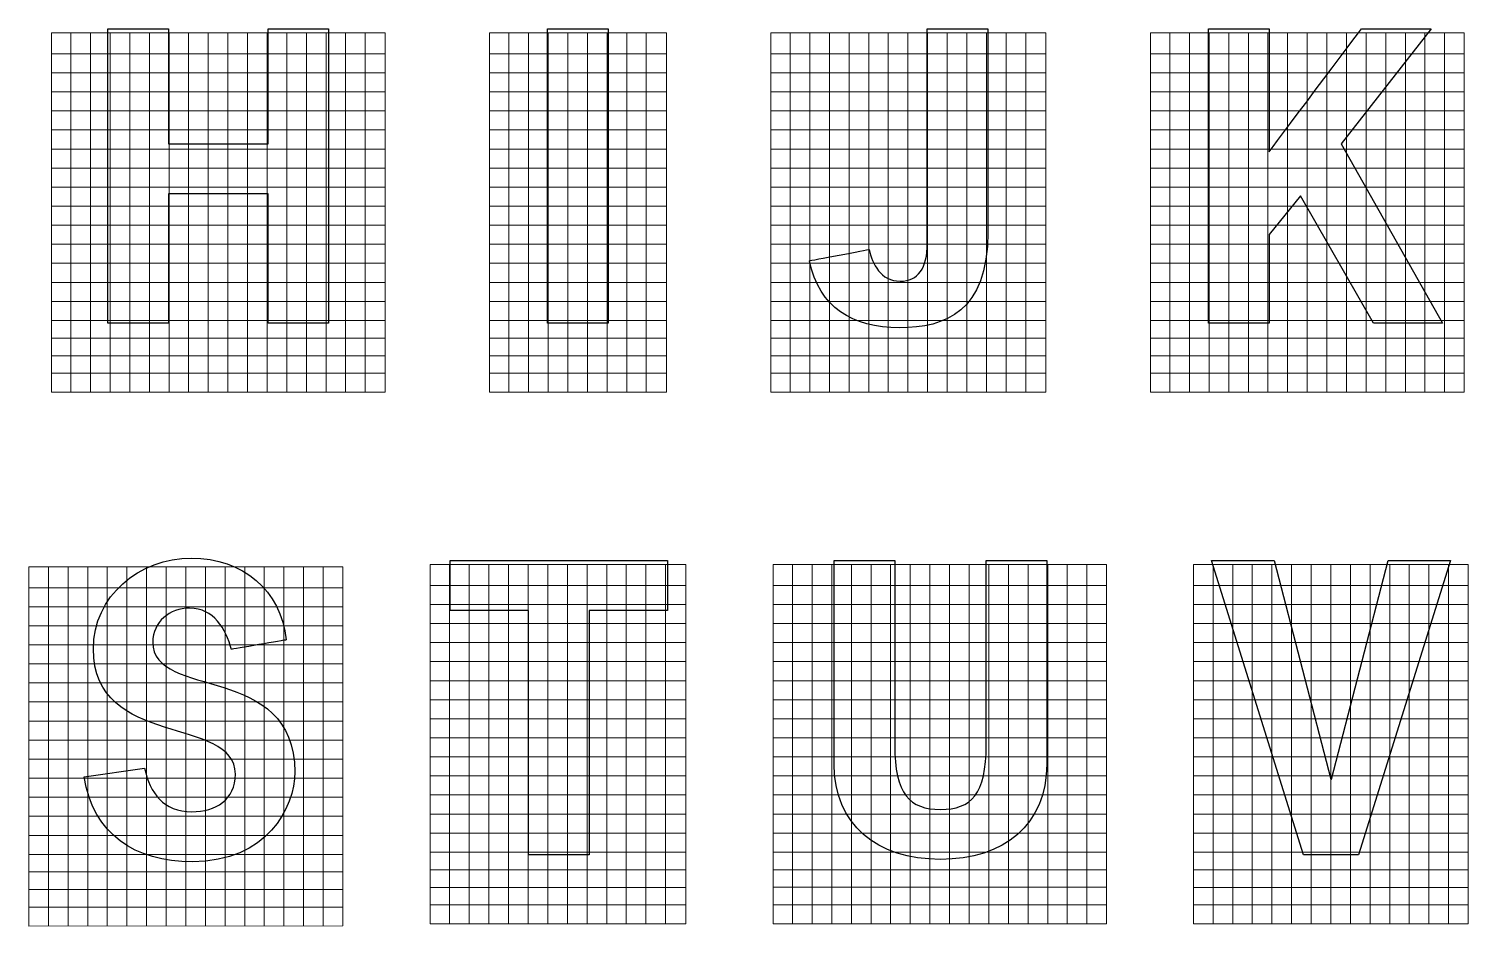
# Model space of a CAD drawing. Header units: millimetres. Extents: x -151 to 61, y -52 to 122.
# Drawn here: x -8.9 to 60.1, y 79.3 to 122.3 of the extents above; entities that cross this region are included whole.
import ezdxf

# ---------------------------------------------------------------- set-up
doc = ezdxf.new("R2010")
doc.units = ezdxf.units.MM
doc.header["$MEASUREMENT"] = 0
doc.layers.add('ESQUEMA', color=7, linetype='Continuous')

msp = doc.modelspace()

# ---------------------------------------------------------------- linework, layer by layer
at = {"layer": 'ESQUEMA', "color": 154, "lineweight": 20}
for points in [[(8.1986, 104.9139), (8.1986, 104.9139), (8.1986, 122.1369), (8.1986, 122.1369), (8.1986, 122.1369), (8.1986, 122.1369), (-7.7942, 122.1369), (-7.7942, 122.1369), (-7.7942, 122.1369), (-7.7942, 122.1369), (-7.7942, 104.9129), (-7.7942, 104.9129), (-7.7942, 104.9129), (-7.7942, 104.9129), (8.1986, 104.9139), (8.1986, 104.9139)], [(21.6845, 104.9139), (21.6845, 104.9139), (21.6845, 122.1369), (21.6845, 122.1369), (21.6845, 122.1369), (21.6845, 122.1369), (13.2009, 122.1369), (13.2009, 122.1369), (13.2009, 122.1369), (13.2009, 122.1369), (13.2009, 104.9129), (13.2009, 104.9129), (13.2009, 104.9129), (13.2009, 104.9129), (21.6845, 104.9139), (21.6845, 104.9139)], [(39.8766, 104.9139), (39.8766, 104.9139), (39.8766, 122.1369), (39.8766, 122.1369), (39.8766, 122.1369), (39.8766, 122.1369), (26.682, 122.1369), (26.682, 122.1369), (26.682, 122.1369), (26.682, 122.1369), (26.682, 104.9129), (26.682, 104.9129), (26.682, 104.9129), (26.682, 104.9129), (39.8766, 104.9139), (39.8766, 104.9139)], [(59.9264, 104.9139), (59.9264, 104.9139), (59.9264, 122.1369), (59.9264, 122.1369), (59.9264, 122.1369), (59.9264, 122.1369), (44.879, 122.1369), (44.879, 122.1369), (44.879, 122.1369), (44.879, 122.1369), (44.879, 104.9129), (44.879, 104.9129), (44.879, 104.9129), (44.879, 104.9129), (59.9264, 104.9139), (59.9264, 104.9139)], [(22.6164, 79.4207), (22.6164, 79.4207), (22.6164, 96.6437), (22.6164, 96.6437), (22.6164, 96.6437), (22.6164, 96.6437), (10.3605, 96.6437), (10.3605, 96.6437), (10.3605, 96.6437), (10.3605, 96.6437), (10.3605, 79.4197), (10.3605, 79.4197), (10.3605, 79.4197), (10.3605, 79.4197), (22.6164, 79.4207), (22.6164, 79.4207)], [(42.777, 79.424), (42.777, 79.424), (42.777, 96.6445), (42.777, 96.6445), (42.777, 96.6445), (42.777, 96.6445), (26.7941, 96.6445), (26.7941, 96.6445), (26.7941, 96.6445), (26.7941, 96.6445), (26.7941, 79.4205), (26.7941, 79.4205), (26.7941, 79.4205), (26.7941, 79.4205), (42.777, 79.424), (42.777, 79.424)], [(60.1145, 79.4207), (60.1145, 79.4207), (60.1145, 96.6437), (60.1145, 96.6437), (60.1145, 96.6437), (60.1145, 96.6437), (46.9495, 96.6437), (46.9495, 96.6437), (46.9495, 96.6437), (46.9495, 96.6437), (46.9495, 79.4197), (46.9495, 79.4197), (46.9495, 79.4197), (46.9495, 79.4197), (60.1145, 79.4207), (60.1145, 79.4207)], [(6.1826, 79.3151), (6.1826, 79.3151), (6.1826, 96.5356), (6.1826, 96.5356), (6.1826, 96.5356), (6.1826, 96.5356), (-8.8708, 96.5356), (-8.8708, 96.5356), (-8.8708, 96.5356), (-8.8708, 96.5356), (-8.8715, 79.3116), (-8.8715, 79.3116), (-8.8715, 79.3116), (-8.8715, 79.3116), (6.1826, 79.3151), (6.1826, 79.3151)]]:
    msp.add_open_spline(points, degree=3, knots=[0, 0, 0, 0, 0.2, 0.2, 0.2, 0.2, 0.4, 0.4, 0.4, 0.4, 0.6, 0.6, 0.6, 0.6, 1, 1, 1, 1], dxfattribs=at)
at = {"layer": 'ESQUEMA', "color": 250}
for points, knots in [([(-2.1873, 116.8176), (-2.1873, 116.8176), (-2.1873, 122.3339), (-2.1873, 122.3339), (-2.1873, 122.3339), (-2.1873, 122.3339), (-5.0893, 122.3339), (-5.0893, 122.3339), (-5.0893, 122.3339), (-5.0893, 122.3339), (-5.0893, 108.2165), (-5.0893, 108.2165), (-5.0893, 108.2165), (-5.0893, 108.2165), (-2.1873, 108.2165), (-2.1873, 108.2165), (-2.1873, 108.2165), (-2.1873, 108.2165), (-2.1873, 114.4222), (-2.1873, 114.4222), (-2.1873, 114.4222), (-2.1873, 114.4222), (2.5925, 114.4222), (2.5925, 114.4222), (2.5925, 114.4222), (2.5925, 114.4222), (2.5925, 108.2165), (2.5925, 108.2165), (2.5925, 108.2165), (2.5925, 108.2165), (5.4937, 108.2165), (5.4937, 108.2165), (5.4937, 108.2165), (5.4937, 108.2165), (5.4937, 122.3339), (5.4937, 122.3339), (5.4937, 122.3339), (5.4937, 122.3339), (2.5925, 122.3339), (2.5925, 122.3339), (2.5925, 122.3339), (2.5925, 122.3339), (2.5925, 116.8176), (2.5925, 116.8176), (2.5925, 116.8176), (2.5925, 116.8176), (-2.1873, 116.8176), (-2.1873, 116.8176)], [0, 0, 0, 0, 0.0769231, 0.0769231, 0.0769231, 0.0769231, 0.1538462, 0.1538462, 0.1538462, 0.1538462, 0.2307692, 0.2307692, 0.2307692, 0.2307692, 0.3076923, 0.3076923, 0.3076923, 0.3076923, 0.3846154, 0.3846154, 0.3846154, 0.3846154, 0.4615385, 0.4615385, 0.4615385, 0.4615385, 0.5384615, 0.5384615, 0.5384615, 0.5384615, 0.6153846, 0.6153846, 0.6153846, 0.6153846, 0.6923077, 0.6923077, 0.6923077, 0.6923077, 0.7692308, 0.7692308, 0.7692308, 0.7692308, 0.8461538, 0.8461538, 0.8461538, 0.8461539, 1, 1, 1, 1]), ([(18.891, 122.334), (18.891, 122.334), (15.9891, 122.334), (15.9891, 122.334), (15.9891, 122.334), (15.9891, 122.334), (15.9891, 108.2162), (15.9891, 108.2162), (15.9891, 108.2162), (15.9891, 108.2162), (18.891, 108.2162), (18.891, 108.2162), (18.891, 108.2162), (18.891, 108.2162), (18.891, 122.334), (18.891, 122.334)], [0, 0, 0, 0, 0.2, 0.2, 0.2, 0.2, 0.4, 0.4, 0.4, 0.4, 0.6, 0.6, 0.6, 0.6, 1, 1, 1, 1]), ([(37.0909, 122.334), (37.0909, 122.334), (34.1897, 122.334), (34.1897, 122.334), (34.1897, 122.334), (34.1897, 122.334), (34.1897, 112.0453), (34.1897, 112.0453), (34.1897, 112.0453), (34.1897, 110.8472), (33.7431, 110.2306), (32.8876, 110.2306), (32.8876, 110.2306), (31.9577, 110.2306), (31.5484, 111.0652), (31.3992, 111.7546), (31.3992, 111.7546), (31.3992, 111.7546), (28.5354, 111.2106), (28.5354, 111.2106), (28.5354, 111.2106), (29.0377, 108.9602), (30.5631, 107.9985), (32.8692, 107.9985), (32.8692, 107.9985), (35.0452, 107.9985), (37.0909, 108.7605), (37.0909, 112.5712), (37.0909, 112.5712), (37.0909, 112.5712), (37.0909, 122.334), (37.0909, 122.334)], [0, 0, 0, 0, 0.1111111, 0.1111111, 0.1111111, 0.1111111, 0.2222222, 0.2222222, 0.2222222, 0.2222222, 0.3333333, 0.3333333, 0.3333333, 0.3333333, 0.4444444, 0.4444444, 0.4444444, 0.4444445, 0.5555556, 0.5555556, 0.5555556, 0.5555556, 0.6666667, 0.6666667, 0.6666667, 0.6666667, 0.7777778, 0.7777778, 0.7777778, 0.7777778, 1, 1, 1, 1]), ([(50.5719, 116.4366), (50.5719, 116.4366), (50.5719, 122.3339), (50.5719, 122.3339), (50.5719, 122.3339), (50.5719, 122.3339), (47.67, 122.3339), (47.67, 122.3339), (47.67, 122.3339), (47.67, 122.3339), (47.67, 108.2165), (47.67, 108.2165), (47.67, 108.2165), (47.67, 108.2165), (50.5719, 108.2165), (50.5719, 108.2165), (50.5719, 108.2165), (50.5719, 108.2165), (50.5719, 112.4625), (50.5719, 112.4625), (50.5719, 112.4625), (50.5719, 112.4625), (52.0779, 114.3315), (52.0779, 114.3315), (52.0779, 114.3315), (52.0779, 114.3315), (55.5754, 108.2165), (55.5754, 108.2165), (55.5754, 108.2165), (55.5754, 108.2165), (58.8855, 108.2165), (58.8855, 108.2165), (58.8855, 108.2165), (58.8855, 108.2165), (54.0312, 116.8176), (54.0312, 116.8176), (54.0312, 116.8176), (54.0312, 116.8176), (58.3457, 122.3339), (58.3457, 122.3339), (58.3457, 122.3339), (58.3457, 122.3339), (54.9982, 122.3339), (54.9982, 122.3339), (54.9982, 122.3339), (54.9982, 122.3339), (50.5719, 116.4366), (50.5719, 116.4366)], [0, 0, 0, 0, 0.0769231, 0.0769231, 0.0769231, 0.0769231, 0.1538462, 0.1538462, 0.1538462, 0.1538462, 0.2307692, 0.2307692, 0.2307692, 0.2307692, 0.3076923, 0.3076923, 0.3076923, 0.3076923, 0.3846154, 0.3846154, 0.3846154, 0.3846154, 0.4615385, 0.4615385, 0.4615385, 0.4615385, 0.5384615, 0.5384615, 0.5384615, 0.5384615, 0.6153846, 0.6153846, 0.6153846, 0.6153846, 0.6923077, 0.6923077, 0.6923077, 0.6923077, 0.7692308, 0.7692308, 0.7692308, 0.7692308, 0.8461538, 0.8461538, 0.8461538, 0.8461539, 1, 1, 1, 1]), ([(3.462, 93.0311), (3.22, 95.4081), (1.3788, 96.9505), (-1.0765, 96.9505), (-1.0765, 96.9505), (-3.5869, 96.9505), (-5.7812, 95.1358), (-5.7812, 92.5954), (-5.7812, 92.5954), (-5.7812, 87.7867), (1.0253, 89.4201), (1.0253, 86.589), (1.0253, 86.589), (1.0253, 85.3733), (0.0771, 84.7923), (-1.0578, 84.7923), (-1.0578, 84.7923), (-2.434, 84.7923), (-3.0658, 85.6817), (-3.3269, 86.8794), (-3.3269, 86.8794), (-3.3269, 86.8794), (-6.2281, 86.462), (-6.2281, 86.462), (-6.2281, 86.462), (-5.7812, 83.704), (-3.7922, 82.3973), (-1.0391, 82.3973), (-1.0391, 82.3973), (2.5324, 82.3973), (3.8712, 84.974), (3.8712, 86.698), (3.8712, 86.698), (3.8712, 91.9604), (-2.936, 90.1457), (-2.936, 92.9221), (-2.936, 92.9221), (-2.936, 93.8838), (-2.1179, 94.5551), (-1.1693, 94.5551), (-1.1693, 94.5551), (0.0019, 94.5551), (0.5607, 93.5571), (0.8391, 92.5771), (0.8391, 92.5771), (0.8391, 92.5771), (3.462, 93.0311), (3.462, 93.0311)], [0, 0, 0, 0, 0.0769231, 0.0769231, 0.0769231, 0.0769231, 0.1538462, 0.1538462, 0.1538462, 0.1538462, 0.2307692, 0.2307692, 0.2307692, 0.2307692, 0.3076923, 0.3076923, 0.3076923, 0.3076923, 0.3846154, 0.3846154, 0.3846154, 0.3846154, 0.4615385, 0.4615385, 0.4615385, 0.4615385, 0.5384615, 0.5384615, 0.5384615, 0.5384615, 0.6153846, 0.6153846, 0.6153846, 0.6153846, 0.6923077, 0.6923077, 0.6923077, 0.6923077, 0.7692308, 0.7692308, 0.7692308, 0.7692308, 0.8461538, 0.8461538, 0.8461538, 0.8461539, 1, 1, 1, 1]), ([(21.7354, 96.8424), (21.7354, 96.8424), (11.32, 96.8424), (11.32, 96.8424), (11.32, 96.8424), (11.32, 96.8424), (11.32, 94.447), (11.32, 94.447), (11.32, 94.447), (11.32, 94.447), (15.0764, 94.447), (15.0764, 94.447), (15.0764, 94.447), (15.0764, 94.447), (15.0764, 82.7249), (15.0764, 82.7249), (15.0764, 82.7249), (15.0764, 82.7249), (17.9787, 82.7249), (17.9787, 82.7249), (17.9787, 82.7249), (17.9787, 82.7249), (17.9787, 94.447), (17.9787, 94.447), (17.9787, 94.447), (17.9787, 94.447), (21.7354, 94.447), (21.7354, 94.447), (21.7354, 94.447), (21.7354, 94.447), (21.7354, 96.8424), (21.7354, 96.8424)], [0, 0, 0, 0, 0.1111111, 0.1111111, 0.1111111, 0.1111111, 0.2222222, 0.2222222, 0.2222222, 0.2222222, 0.3333333, 0.3333333, 0.3333333, 0.3333333, 0.4444444, 0.4444444, 0.4444444, 0.4444445, 0.5555556, 0.5555556, 0.5555556, 0.5555556, 0.6666667, 0.6666667, 0.6666667, 0.6666667, 0.7777778, 0.7777778, 0.7777778, 0.7777778, 1, 1, 1, 1]), ([(37.0148, 96.8417), (37.0148, 96.8417), (37.0148, 87.9863), (37.0148, 87.9863), (37.0148, 87.9863), (37.0148, 85.6272), (36.2895, 84.9012), (34.8201, 84.9012), (34.8201, 84.9012), (33.3505, 84.9012), (32.6255, 85.6272), (32.6255, 87.9863), (32.6255, 87.9863), (32.6255, 87.9863), (32.6255, 96.8417), (32.6255, 96.8417), (32.6255, 96.8417), (32.6255, 96.8417), (29.7239, 96.8417), (29.7239, 96.8417), (29.7239, 96.8417), (29.7239, 96.8417), (29.7239, 87.0789), (29.7239, 87.0789), (29.7239, 87.0789), (29.7239, 84.1756), (31.77, 82.5062), (34.8201, 82.5062), (34.8201, 82.5062), (37.8702, 82.5062), (39.9164, 84.1756), (39.9164, 87.0789), (39.9164, 87.0789), (39.9164, 87.0789), (39.9164, 96.8417), (39.9164, 96.8417), (39.9164, 96.8417), (39.9164, 96.8417), (37.0148, 96.8417), (37.0148, 96.8417)], [0, 0, 0, 0, 0.0909091, 0.0909091, 0.0909091, 0.0909091, 0.1818182, 0.1818182, 0.1818182, 0.1818182, 0.2727273, 0.2727273, 0.2727273, 0.2727273, 0.3636364, 0.3636364, 0.3636364, 0.3636364, 0.4545455, 0.4545455, 0.4545455, 0.4545455, 0.5454545, 0.5454545, 0.5454545, 0.5454546, 0.6363636, 0.6363636, 0.6363636, 0.6363636, 0.7272727, 0.7272727, 0.7272727, 0.7272727, 0.8181818, 0.8181818, 0.8181818, 0.8181818, 1, 1, 1, 1]), ([(59.2698, 96.8424), (59.2698, 96.8424), (56.275, 96.8424), (56.275, 96.8424), (56.275, 96.8424), (56.275, 96.8424), (53.5593, 86.354), (53.5593, 86.354), (53.5593, 86.354), (53.5593, 86.354), (53.5226, 86.354), (53.5226, 86.354), (53.5226, 86.354), (53.5226, 86.354), (50.8066, 96.8424), (50.8066, 96.8424), (50.8066, 96.8424), (50.8066, 96.8424), (47.8126, 96.8424), (47.8126, 96.8424), (47.8126, 96.8424), (47.8126, 96.8424), (52.2209, 82.7249), (52.2209, 82.7249), (52.2209, 82.7249), (52.2209, 82.7249), (54.8618, 82.7249), (54.8618, 82.7249), (54.8618, 82.7249), (54.8618, 82.7249), (59.2698, 96.8424), (59.2698, 96.8424)], [0, 0, 0, 0, 0.1111111, 0.1111111, 0.1111111, 0.1111111, 0.2222222, 0.2222222, 0.2222222, 0.2222222, 0.3333333, 0.3333333, 0.3333333, 0.3333333, 0.4444444, 0.4444444, 0.4444444, 0.4444445, 0.5555556, 0.5555556, 0.5555556, 0.5555556, 0.6666667, 0.6666667, 0.6666667, 0.6666667, 0.7777778, 0.7777778, 0.7777778, 0.7777778, 1, 1, 1, 1])]:
    msp.add_open_spline(points, degree=3, knots=knots, dxfattribs=at)
at = {"layer": 'ESQUEMA', "color": 154, "lineweight": 9}
for points in [[(-6.8589, 122.1003), (-6.8589, 122.1003), (-6.8589, 104.9027), (-6.8589, 104.9027)], [(-5.9177, 122.1003), (-5.9177, 122.1003), (-5.9177, 104.9027), (-5.9177, 104.9027)], [(-4.9775, 122.1003), (-4.9775, 122.1003), (-4.9775, 104.9027), (-4.9775, 104.9027)], [(-4.0366, 122.1003), (-4.0366, 122.1003), (-4.0366, 104.9027), (-4.0366, 104.9027)], [(-3.0958, 122.1003), (-3.0958, 122.1003), (-3.0958, 104.9027), (-3.0958, 104.9027)], [(-2.1553, 122.1003), (-2.1553, 122.1003), (-2.1553, 104.9027), (-2.1553, 104.9027)], [(-1.2144, 122.1003), (-1.2144, 122.1003), (-1.2144, 104.9027), (-1.2144, 104.9027)], [(-0.2742, 122.1003), (-0.2742, 122.1003), (-0.2742, 104.9027), (-0.2742, 104.9027)], [(0.6666, 122.1003), (0.6666, 122.1003), (0.6666, 104.9027), (0.6666, 104.9027)], [(1.6071, 122.1003), (1.6071, 122.1003), (1.6071, 104.9027), (1.6071, 104.9027)], [(2.5487, 122.1003), (2.5487, 122.1003), (2.5487, 104.9027), (2.5487, 104.9027)], [(3.4888, 122.1003), (3.4888, 122.1003), (3.4888, 104.9027), (3.4888, 104.9027)], [(4.43, 122.1003), (4.43, 122.1003), (4.43, 104.9027), (4.43, 104.9027)], [(5.3702, 122.1003), (5.3702, 122.1003), (5.3702, 104.9027), (5.3702, 104.9027)], [(6.3083, 122.1003), (6.3083, 122.1003), (6.3083, 104.9027), (6.3083, 104.9027)], [(7.2491, 122.1003), (7.2491, 122.1003), (7.2491, 104.9027), (7.2491, 104.9027)], [(14.1362, 122.1003), (14.1362, 122.1003), (14.1362, 104.9027), (14.1362, 104.9027)], [(15.0775, 122.1003), (15.0775, 122.1003), (15.0775, 104.9027), (15.0775, 104.9027)], [(16.0183, 122.1003), (16.0183, 122.1003), (16.0183, 104.9027), (16.0183, 104.9027)], [(16.9585, 122.1003), (16.9585, 122.1003), (16.9585, 104.9027), (16.9585, 104.9027)], [(17.8993, 122.1003), (17.8993, 122.1003), (17.8993, 104.9027), (17.8993, 104.9027)], [(18.8405, 122.1003), (18.8405, 122.1003), (18.8405, 104.9027), (18.8405, 104.9027)], [(19.7807, 122.1003), (19.7807, 122.1003), (19.7807, 104.9027), (19.7807, 104.9027)], [(20.7215, 122.1003), (20.7215, 122.1003), (20.7215, 104.9027), (20.7215, 104.9027)], [(27.6166, 122.1003), (27.6166, 122.1003), (27.6166, 104.9027), (27.6166, 104.9027)], [(28.5574, 122.1003), (28.5574, 122.1003), (28.5574, 104.9027), (28.5574, 104.9027)], [(29.4976, 122.1003), (29.4976, 122.1003), (29.4976, 104.9027), (29.4976, 104.9027)], [(30.4395, 122.1003), (30.4395, 122.1003), (30.4395, 104.9027), (30.4395, 104.9027)], [(31.3796, 122.1003), (31.3796, 122.1003), (31.3796, 104.9027), (31.3796, 104.9027)], [(32.3198, 122.1003), (32.3198, 122.1003), (32.3198, 104.9027), (32.3198, 104.9027)], [(33.2606, 122.1003), (33.2606, 122.1003), (33.2606, 104.9027), (33.2606, 104.9027)], [(34.2019, 122.1003), (34.2019, 122.1003), (34.2019, 104.9027), (34.2019, 104.9027)], [(35.142, 122.1003), (35.142, 122.1003), (35.142, 104.9027), (35.142, 104.9027)], [(36.0829, 122.1003), (36.0829, 122.1003), (36.0829, 104.9027), (36.0829, 104.9027)], [(37.0241, 122.1003), (37.0241, 122.1003), (37.0241, 104.9027), (37.0241, 104.9027)], [(37.9642, 122.1003), (37.9642, 122.1003), (37.9642, 104.9027), (37.9642, 104.9027)], [(38.9051, 122.1003), (38.9051, 122.1003), (38.9051, 104.9027), (38.9051, 104.9027)], [(45.8142, 122.1003), (45.8142, 122.1003), (45.8142, 104.9027), (45.8142, 104.9027)], [(46.7544, 122.1003), (46.7544, 122.1003), (46.7544, 104.9027), (46.7544, 104.9027)], [(47.6953, 122.1003), (47.6953, 122.1003), (47.6953, 104.9027), (47.6953, 104.9027)], [(48.6365, 122.1003), (48.6365, 122.1003), (48.6365, 104.9027), (48.6365, 104.9027)], [(49.5773, 122.1003), (49.5773, 122.1003), (49.5773, 104.9027), (49.5773, 104.9027)], [(50.5175, 122.1003), (50.5175, 122.1003), (50.5175, 104.9027), (50.5175, 104.9027)], [(51.4583, 122.1003), (51.4583, 122.1003), (51.4583, 104.9027), (51.4583, 104.9027)], [(52.3988, 122.1003), (52.3988, 122.1003), (52.3988, 104.9027), (52.3988, 104.9027)], [(53.3397, 122.1003), (53.3397, 122.1003), (53.3397, 104.9027), (53.3397, 104.9027)], [(54.2806, 122.1003), (54.2806, 122.1003), (54.2806, 104.9027), (54.2806, 104.9027)], [(55.2211, 122.1003), (55.2211, 122.1003), (55.2211, 104.9027), (55.2211, 104.9027)], [(56.1619, 122.1003), (56.1619, 122.1003), (56.1619, 104.9027), (56.1619, 104.9027)], [(57.1028, 122.1003), (57.1028, 122.1003), (57.1028, 104.9027), (57.1028, 104.9027)], [(58.043, 122.1003), (58.043, 122.1003), (58.043, 104.9027), (58.043, 104.9027)], [(58.981, 122.1003), (58.981, 122.1003), (58.981, 104.9027), (58.981, 104.9027)], [(-7.7997, 121.1353), (-7.7997, 121.1353), (8.1959, 121.1353), (8.1959, 121.1353)], [(13.1961, 121.1353), (13.1961, 121.1353), (21.6656, 121.1353), (21.6656, 121.1353)], [(26.6764, 121.1353), (26.6764, 121.1353), (39.8735, 121.1353), (39.8735, 121.1353)], [(44.8734, 121.1353), (44.8734, 121.1353), (59.9179, 121.1353), (59.9179, 121.1353)], [(-7.7997, 120.222), (-7.7997, 120.222), (8.1959, 120.222), (8.1959, 120.222)], [(13.1961, 120.222), (13.1961, 120.222), (21.6656, 120.222), (21.6656, 120.222)], [(26.6764, 120.222), (26.6764, 120.222), (39.8735, 120.222), (39.8735, 120.222)], [(44.8734, 120.222), (44.8734, 120.222), (59.9179, 120.222), (59.9179, 120.222)], [(-7.7997, 119.3084), (-7.7997, 119.3084), (8.1959, 119.3084), (8.1959, 119.3084)], [(13.1961, 119.3084), (13.1961, 119.3084), (21.6656, 119.3084), (21.6656, 119.3084)], [(26.6764, 119.3084), (26.6764, 119.3084), (39.8735, 119.3084), (39.8735, 119.3084)], [(44.8734, 119.3084), (44.8734, 119.3084), (59.9179, 119.3084), (59.9179, 119.3084)], [(-7.7997, 118.3951), (-7.7997, 118.3951), (8.1959, 118.3951), (8.1959, 118.3951)], [(13.1961, 118.3951), (13.1961, 118.3951), (21.6656, 118.3951), (21.6656, 118.3951)], [(26.6764, 118.3951), (26.6764, 118.3951), (39.8735, 118.3951), (39.8735, 118.3951)], [(44.8734, 118.3951), (44.8734, 118.3951), (59.9179, 118.3951), (59.9179, 118.3951)], [(-7.7997, 117.4816), (-7.7997, 117.4816), (8.1959, 117.4816), (8.1959, 117.4816)], [(13.1961, 117.4816), (13.1961, 117.4816), (21.6656, 117.4816), (21.6656, 117.4816)], [(26.6764, 117.4816), (26.6764, 117.4816), (39.8735, 117.4816), (39.8735, 117.4816)], [(44.8734, 117.4816), (44.8734, 117.4816), (59.9179, 117.4816), (59.9179, 117.4816)], [(-7.7997, 116.5681), (-7.7997, 116.5681), (8.1959, 116.5681), (8.1959, 116.5681)], [(13.1961, 116.5681), (13.1961, 116.5681), (21.6656, 116.5681), (21.6656, 116.5681)], [(26.6764, 116.5681), (26.6764, 116.5681), (39.8735, 116.5681), (39.8735, 116.5681)], [(44.8734, 116.5681), (44.8734, 116.5681), (59.9179, 116.5681), (59.9179, 116.5681)], [(-7.7997, 115.6548), (-7.7997, 115.6548), (8.1959, 115.6548), (8.1959, 115.6548)], [(13.1961, 115.6548), (13.1961, 115.6548), (21.6656, 115.6548), (21.6656, 115.6548)], [(26.6764, 115.6548), (26.6764, 115.6548), (39.8735, 115.6548), (39.8735, 115.6548)], [(44.8734, 115.6548), (44.8734, 115.6548), (59.9179, 115.6548), (59.9179, 115.6548)], [(-7.7997, 114.7414), (-7.7997, 114.7414), (8.1959, 114.7414), (8.1959, 114.7414)], [(13.1961, 114.7414), (13.1961, 114.7414), (21.6656, 114.7414), (21.6656, 114.7414)], [(26.6764, 114.7414), (26.6764, 114.7414), (39.8735, 114.7414), (39.8735, 114.7414)], [(44.8734, 114.7414), (44.8734, 114.7414), (59.9179, 114.7414), (59.9179, 114.7414)], [(-7.7997, 113.8279), (-7.7997, 113.8279), (8.1959, 113.8279), (8.1959, 113.8279)], [(13.1961, 113.8279), (13.1961, 113.8279), (21.6656, 113.8279), (21.6656, 113.8279)], [(26.6764, 113.8279), (26.6764, 113.8279), (39.8735, 113.8279), (39.8735, 113.8279)], [(44.8734, 113.8279), (44.8734, 113.8279), (59.9179, 113.8279), (59.9179, 113.8279)], [(-7.7997, 112.9145), (-7.7997, 112.9145), (8.1959, 112.9145), (8.1959, 112.9145)], [(13.1961, 112.9145), (13.1961, 112.9145), (21.6656, 112.9145), (21.6656, 112.9145)], [(26.6764, 112.9145), (26.6764, 112.9145), (39.8735, 112.9145), (39.8735, 112.9145)], [(44.8734, 112.9145), (44.8734, 112.9145), (59.9179, 112.9145), (59.9179, 112.9145)], [(-7.7997, 112.001), (-7.7997, 112.001), (8.1959, 112.001), (8.1959, 112.001)], [(13.1961, 112.001), (13.1961, 112.001), (21.6656, 112.001), (21.6656, 112.001)], [(26.6764, 112.001), (26.6764, 112.001), (39.8735, 112.001), (39.8735, 112.001)], [(44.8734, 112.001), (44.8734, 112.001), (59.9179, 112.001), (59.9179, 112.001)], [(-7.7997, 111.0877), (-7.7997, 111.0877), (8.1959, 111.0877), (8.1959, 111.0877)], [(13.1961, 111.0877), (13.1961, 111.0877), (21.6656, 111.0877), (21.6656, 111.0877)], [(26.6764, 111.0877), (26.6764, 111.0877), (39.8735, 111.0877), (39.8735, 111.0877)], [(44.8734, 111.0877), (44.8734, 111.0877), (59.9179, 111.0877), (59.9179, 111.0877)], [(-7.7997, 110.1742), (-7.7997, 110.1742), (8.1959, 110.1742), (8.1959, 110.1742)], [(13.1961, 110.1742), (13.1961, 110.1742), (21.6656, 110.1742), (21.6656, 110.1742)], [(26.6764, 110.1742), (26.6764, 110.1742), (39.8735, 110.1742), (39.8735, 110.1742)], [(44.8734, 110.1742), (44.8734, 110.1742), (59.9179, 110.1742), (59.9179, 110.1742)], [(-7.7997, 109.2607), (-7.7997, 109.2607), (8.1959, 109.2607), (8.1959, 109.2607)], [(13.1961, 109.2607), (13.1961, 109.2607), (21.6656, 109.2607), (21.6656, 109.2607)], [(26.6764, 109.2607), (26.6764, 109.2607), (39.8735, 109.2607), (39.8735, 109.2607)], [(44.8734, 109.2607), (44.8734, 109.2607), (59.9179, 109.2607), (59.9179, 109.2607)], [(-7.7997, 108.3473), (-7.7997, 108.3473), (8.1959, 108.3473), (8.1959, 108.3473)], [(13.1961, 108.3473), (13.1961, 108.3473), (21.6656, 108.3473), (21.6656, 108.3473)], [(26.6764, 108.3473), (26.6764, 108.3473), (39.8735, 108.3473), (39.8735, 108.3473)], [(44.8734, 108.3473), (44.8734, 108.3473), (59.9179, 108.3473), (59.9179, 108.3473)], [(-7.7911, 107.5034), (-7.7911, 107.5034), (8.2042, 107.5034), (8.2042, 107.5034)], [(13.204, 107.5034), (13.204, 107.5034), (21.6731, 107.5034), (21.6731, 107.5034)], [(26.684, 107.5034), (26.684, 107.5034), (39.8821, 107.5034), (39.8821, 107.5034)], [(44.8816, 107.5034), (44.8816, 107.5034), (59.9262, 107.5034), (59.9262, 107.5034)], [(-7.7911, 106.6595), (-7.7911, 106.6595), (8.2042, 106.6595), (8.2042, 106.6595)], [(13.204, 106.6595), (13.204, 106.6595), (21.6731, 106.6595), (21.6731, 106.6595)], [(26.684, 106.6595), (26.684, 106.6595), (39.8821, 106.6595), (39.8821, 106.6595)], [(44.8816, 106.6595), (44.8816, 106.6595), (59.9262, 106.6595), (59.9262, 106.6595)], [(-7.7911, 105.8157), (-7.7911, 105.8157), (8.2042, 105.8157), (8.2042, 105.8157)], [(13.204, 105.8157), (13.204, 105.8157), (21.6731, 105.8157), (21.6731, 105.8157)], [(26.684, 105.8157), (26.684, 105.8157), (39.8821, 105.8157), (39.8821, 105.8157)], [(44.8816, 105.8157), (44.8816, 105.8157), (59.9262, 105.8157), (59.9262, 105.8157)], [(11.2957, 96.6067), (11.2957, 96.6067), (11.2957, 79.4099), (11.2957, 79.4099)], [(12.2366, 96.6067), (12.2366, 96.6067), (12.2366, 79.4099), (12.2366, 79.4099)], [(13.1771, 96.6067), (13.1771, 96.6067), (13.1771, 79.4099), (13.1771, 79.4099)], [(14.118, 96.6067), (14.118, 96.6067), (14.118, 79.4099), (14.118, 79.4099)], [(15.0582, 96.6067), (15.0582, 96.6067), (15.0582, 79.4099), (15.0582, 79.4099)], [(15.999, 96.6067), (15.999, 96.6067), (15.999, 79.4099), (15.999, 79.4099)], [(16.9402, 96.6067), (16.9402, 96.6067), (16.9402, 79.4099), (16.9402, 79.4099)], [(17.8804, 96.6067), (17.8804, 96.6067), (17.8804, 79.4099), (17.8804, 79.4099)], [(18.8212, 96.6067), (18.8212, 96.6067), (18.8212, 79.4099), (18.8212, 79.4099)], [(19.7621, 96.6067), (19.7621, 96.6067), (19.7621, 79.4099), (19.7621, 79.4099)], [(20.7026, 96.6067), (20.7026, 96.6067), (20.7026, 79.4099), (20.7026, 79.4099)], [(21.6435, 96.6067), (21.6435, 96.6067), (21.6435, 79.4099), (21.6435, 79.4099)], [(27.7295, 96.6078), (27.7295, 96.6078), (27.7295, 79.4106), (27.7295, 79.4106)], [(28.6704, 96.6078), (28.6704, 96.6078), (28.6704, 79.4106), (28.6704, 79.4106)], [(29.6109, 96.6078), (29.6109, 96.6078), (29.6109, 79.4106), (29.6109, 79.4106)], [(30.5518, 96.6078), (30.5518, 96.6078), (30.5518, 79.4106), (30.5518, 79.4106)], [(31.4926, 96.6078), (31.4926, 96.6078), (31.4926, 79.4106), (31.4926, 79.4106)], [(32.4331, 96.6078), (32.4331, 96.6078), (32.4331, 79.4106), (32.4331, 79.4106)], [(33.374, 96.6078), (33.374, 96.6078), (33.374, 79.4106), (33.374, 79.4106)], [(34.3148, 96.6078), (34.3148, 96.6078), (34.3148, 79.4106), (34.3148, 79.4106)], [(35.255, 96.6078), (35.255, 96.6078), (35.255, 79.4106), (35.255, 79.4106)], [(36.1962, 96.6078), (36.1962, 96.6078), (36.1962, 79.4106), (36.1962, 79.4106)], [(37.1371, 96.6078), (37.1371, 96.6078), (37.1371, 79.4106), (37.1371, 79.4106)], [(38.0772, 96.6078), (38.0772, 96.6078), (38.0772, 79.4106), (38.0772, 79.4106)], [(39.0181, 96.6078), (39.0181, 96.6078), (39.0181, 79.4106), (39.0181, 79.4106)], [(39.9586, 96.6078), (39.9586, 96.6078), (39.9586, 79.4106), (39.9586, 79.4106)], [(40.8967, 96.6078), (40.8967, 96.6078), (40.8967, 79.4106), (40.8967, 79.4106)], [(41.8376, 96.6078), (41.8376, 96.6078), (41.8376, 79.4106), (41.8376, 79.4106)], [(47.8847, 96.6067), (47.8847, 96.6067), (47.8847, 79.4099), (47.8847, 79.4099)], [(48.8252, 96.6067), (48.8252, 96.6067), (48.8252, 79.4099), (48.8252, 79.4099)], [(49.7661, 96.6067), (49.7661, 96.6067), (49.7661, 79.4099), (49.7661, 79.4099)], [(50.707, 96.6067), (50.707, 96.6067), (50.707, 79.4099), (50.707, 79.4099)], [(51.6471, 96.6067), (51.6471, 96.6067), (51.6471, 79.4099), (51.6471, 79.4099)], [(52.5883, 96.6067), (52.5883, 96.6067), (52.5883, 79.4099), (52.5883, 79.4099)], [(53.5292, 96.6067), (53.5292, 96.6067), (53.5292, 79.4099), (53.5292, 79.4099)], [(54.4694, 96.6067), (54.4694, 96.6067), (54.4694, 79.4099), (54.4694, 79.4099)], [(55.4102, 96.6067), (55.4102, 96.6067), (55.4102, 79.4099), (55.4102, 79.4099)], [(56.3507, 96.6067), (56.3507, 96.6067), (56.3507, 79.4099), (56.3507, 79.4099)], [(57.2916, 96.6067), (57.2916, 96.6067), (57.2916, 79.4099), (57.2916, 79.4099)], [(58.2324, 96.6067), (58.2324, 96.6067), (58.2324, 79.4099), (58.2324, 79.4099)], [(59.1736, 96.6067), (59.1736, 96.6067), (59.1736, 79.4099), (59.1736, 79.4099)], [(-7.9361, 96.4987), (-7.9361, 96.4987), (-7.9361, 79.3019), (-7.9361, 79.3019)], [(-6.9953, 96.4987), (-6.9953, 96.4987), (-6.9953, 79.3019), (-6.9953, 79.3019)], [(-6.0541, 96.4987), (-6.0541, 96.4987), (-6.0541, 79.3019), (-6.0541, 79.3019)], [(-5.1139, 96.4987), (-5.1139, 96.4987), (-5.1139, 79.3019), (-5.1139, 79.3019)], [(-4.1731, 96.4987), (-4.1731, 96.4987), (-4.1731, 79.3019), (-4.1731, 79.3019)], [(-3.2322, 96.4987), (-3.2322, 96.4987), (-3.2322, 79.3019), (-3.2322, 79.3019)], [(-2.2917, 96.4987), (-2.2917, 96.4987), (-2.2917, 79.3019), (-2.2917, 79.3019)], [(-1.3508, 96.4987), (-1.3508, 96.4987), (-1.3508, 79.3019), (-1.3508, 79.3019)], [(-0.41, 96.4987), (-0.41, 96.4987), (-0.41, 79.3019), (-0.41, 79.3019)], [(0.5302, 96.4987), (0.5302, 96.4987), (0.5302, 79.3019), (0.5302, 79.3019)], [(1.4714, 96.4987), (1.4714, 96.4987), (1.4714, 79.3019), (1.4714, 79.3019)], [(2.4115, 96.4987), (2.4115, 96.4987), (2.4115, 79.3019), (2.4115, 79.3019)], [(3.3524, 96.4987), (3.3524, 96.4987), (3.3524, 79.3019), (3.3524, 79.3019)], [(4.2932, 96.4987), (4.2932, 96.4987), (4.2932, 79.3019), (4.2932, 79.3019)], [(5.2307, 96.4987), (5.2307, 96.4987), (5.2307, 79.3019), (5.2307, 79.3019)], [(-8.8763, 95.5343), (-8.8763, 95.5343), (6.1796, 95.5343), (6.1796, 95.5343)], [(10.3549, 95.6423), (10.3549, 95.6423), (22.6132, 95.6423), (22.6132, 95.6423)], [(26.7894, 95.643), (26.7894, 95.643), (42.7688, 95.643), (42.7688, 95.643)], [(46.9439, 95.6423), (46.9439, 95.6423), (60.106, 95.6423), (60.106, 95.6423)], [(-8.8763, 94.6208), (-8.8763, 94.6208), (6.1796, 94.6208), (6.1796, 94.6208)], [(10.3549, 94.7288), (10.3549, 94.7288), (22.6132, 94.7288), (22.6132, 94.7288)], [(26.7894, 94.7297), (26.7894, 94.7297), (42.7688, 94.7297), (42.7688, 94.7297)], [(46.9439, 94.7288), (46.9439, 94.7288), (60.106, 94.7288), (60.106, 94.7288)], [(-8.8763, 93.7074), (-8.8763, 93.7074), (6.1796, 93.7074), (6.1796, 93.7074)], [(10.3549, 93.8154), (10.3549, 93.8154), (22.6132, 93.8154), (22.6132, 93.8154)], [(26.7894, 93.8161), (26.7894, 93.8161), (42.7688, 93.8161), (42.7688, 93.8161)], [(46.9439, 93.8154), (46.9439, 93.8154), (60.106, 93.8154), (60.106, 93.8154)], [(-8.8763, 92.7939), (-8.8763, 92.7939), (6.1796, 92.7939), (6.1796, 92.7939)], [(10.3549, 92.902), (10.3549, 92.902), (22.6132, 92.902), (22.6132, 92.902)], [(26.7894, 92.9029), (26.7894, 92.9029), (42.7688, 92.9029), (42.7688, 92.9029)], [(46.9439, 92.902), (46.9439, 92.902), (60.106, 92.902), (60.106, 92.902)], [(-8.8763, 91.8806), (-8.8763, 91.8806), (6.1796, 91.8806), (6.1796, 91.8806)], [(10.3549, 91.9884), (10.3549, 91.9884), (22.6132, 91.9884), (22.6132, 91.9884)], [(26.7894, 91.9893), (26.7894, 91.9893), (42.7688, 91.9893), (42.7688, 91.9893)], [(46.9439, 91.9884), (46.9439, 91.9884), (60.106, 91.9884), (60.106, 91.9884)], [(10.3549, 91.0751), (10.3549, 91.0751), (22.6132, 91.0751), (22.6132, 91.0751)], [(26.7894, 91.076), (26.7894, 91.076), (42.7688, 91.076), (42.7688, 91.076)], [(46.9439, 91.0751), (46.9439, 91.0751), (60.106, 91.0751), (60.106, 91.0751)], [(-8.8763, 90.9671), (-8.8763, 90.9671), (6.1796, 90.9671), (6.1796, 90.9671)], [(-8.8763, 90.0535), (-8.8763, 90.0535), (6.1796, 90.0535), (6.1796, 90.0535)], [(10.3549, 90.1615), (10.3549, 90.1615), (22.6132, 90.1615), (22.6132, 90.1615)], [(26.7894, 90.1623), (26.7894, 90.1623), (42.7688, 90.1623), (42.7688, 90.1623)], [(46.9439, 90.1615), (46.9439, 90.1615), (60.106, 90.1615), (60.106, 90.1615)], [(-8.8763, 89.1402), (-8.8763, 89.1402), (6.1796, 89.1402), (6.1796, 89.1402)], [(10.3549, 89.248), (10.3549, 89.248), (22.6132, 89.248), (22.6132, 89.248)], [(26.7894, 89.2491), (26.7894, 89.2491), (42.7688, 89.2491), (42.7688, 89.2491)], [(46.9439, 89.248), (46.9439, 89.248), (60.106, 89.248), (60.106, 89.248)], [(10.3549, 88.3347), (10.3549, 88.3347), (22.6132, 88.3347), (22.6132, 88.3347)], [(26.7894, 88.3356), (26.7894, 88.3356), (42.7688, 88.3356), (42.7688, 88.3356)], [(46.9439, 88.3347), (46.9439, 88.3347), (60.106, 88.3347), (60.106, 88.3347)], [(-8.8763, 88.2265), (-8.8763, 88.2265), (6.1796, 88.2265), (6.1796, 88.2265)], [(-8.8763, 87.3134), (-8.8763, 87.3134), (6.1796, 87.3134), (6.1796, 87.3134)], [(10.3549, 87.4213), (10.3549, 87.4213), (22.6132, 87.4213), (22.6132, 87.4213)], [(26.7894, 87.4223), (26.7894, 87.4223), (42.7688, 87.4223), (42.7688, 87.4223)], [(46.9439, 87.4213), (46.9439, 87.4213), (60.106, 87.4213), (60.106, 87.4213)], [(-8.8763, 86.3998), (-8.8763, 86.3998), (6.1796, 86.3998), (6.1796, 86.3998)], [(10.3549, 86.5078), (10.3549, 86.5078), (22.6132, 86.5078), (22.6132, 86.5078)], [(26.7894, 86.5087), (26.7894, 86.5087), (42.7688, 86.5087), (42.7688, 86.5087)], [(46.9439, 86.5078), (46.9439, 86.5078), (60.106, 86.5078), (60.106, 86.5078)], [(10.3549, 85.5943), (10.3549, 85.5943), (22.6132, 85.5943), (22.6132, 85.5943)], [(26.7894, 85.5954), (26.7894, 85.5954), (42.7688, 85.5954), (42.7688, 85.5954)], [(46.9439, 85.5943), (46.9439, 85.5943), (60.106, 85.5943), (60.106, 85.5943)], [(-8.8763, 85.4863), (-8.8763, 85.4863), (6.1796, 85.4863), (6.1796, 85.4863)], [(-8.8763, 84.5729), (-8.8763, 84.5729), (6.1796, 84.5729), (6.1796, 84.5729)], [(10.3549, 84.681), (10.3549, 84.681), (22.6132, 84.681), (22.6132, 84.681)], [(26.7894, 84.6817), (26.7894, 84.6817), (42.7688, 84.6817), (42.7688, 84.6817)], [(46.9439, 84.681), (46.9439, 84.681), (60.106, 84.681), (60.106, 84.681)], [(-8.8763, 83.6594), (-8.8763, 83.6594), (6.1796, 83.6594), (6.1796, 83.6594)], [(10.3549, 83.7676), (10.3549, 83.7676), (22.6132, 83.7676), (22.6132, 83.7676)], [(26.7894, 83.7684), (26.7894, 83.7684), (42.7688, 83.7684), (42.7688, 83.7684)], [(46.9439, 83.7676), (46.9439, 83.7676), (60.106, 83.7676), (60.106, 83.7676)], [(10.3549, 82.8541), (10.3549, 82.8541), (22.6132, 82.8541), (22.6132, 82.8541)], [(26.7894, 82.855), (26.7894, 82.855), (42.7688, 82.855), (42.7688, 82.855)], [(46.9439, 82.8541), (46.9439, 82.8541), (60.106, 82.8541), (60.106, 82.8541)], [(-8.8763, 82.7461), (-8.8763, 82.7461), (6.1796, 82.7461), (6.1796, 82.7461)], [(-8.868, 81.9022), (-8.868, 81.9022), (6.1882, 81.9022), (6.1882, 81.9022)], [(10.3632, 82.01), (10.3632, 82.01), (22.6219, 82.01), (22.6219, 82.01)], [(26.797, 82.0111), (26.797, 82.0111), (42.7771, 82.0111), (42.7771, 82.0111)], [(46.9525, 82.01), (46.9525, 82.01), (60.1147, 82.01), (60.1147, 82.01)], [(-8.868, 81.0582), (-8.868, 81.0582), (6.1882, 81.0582), (6.1882, 81.0582)], [(10.3632, 81.1662), (10.3632, 81.1662), (22.6219, 81.1662), (22.6219, 81.1662)], [(26.797, 81.167), (26.797, 81.167), (42.7771, 81.167), (42.7771, 81.167)], [(46.9525, 81.1662), (46.9525, 81.1662), (60.1147, 81.1662), (60.1147, 81.1662)], [(-8.868, 80.2145), (-8.868, 80.2145), (6.1882, 80.2145), (6.1882, 80.2145)], [(10.3632, 80.3223), (10.3632, 80.3223), (22.6219, 80.3223), (22.6219, 80.3223)], [(26.797, 80.3232), (26.797, 80.3232), (42.7771, 80.3232), (42.7771, 80.3232)], [(46.9525, 80.3223), (46.9525, 80.3223), (60.1147, 80.3223), (60.1147, 80.3223)]]:
    msp.add_open_spline(points, degree=3, dxfattribs=at)

doc.saveas('drawing.dxf')
